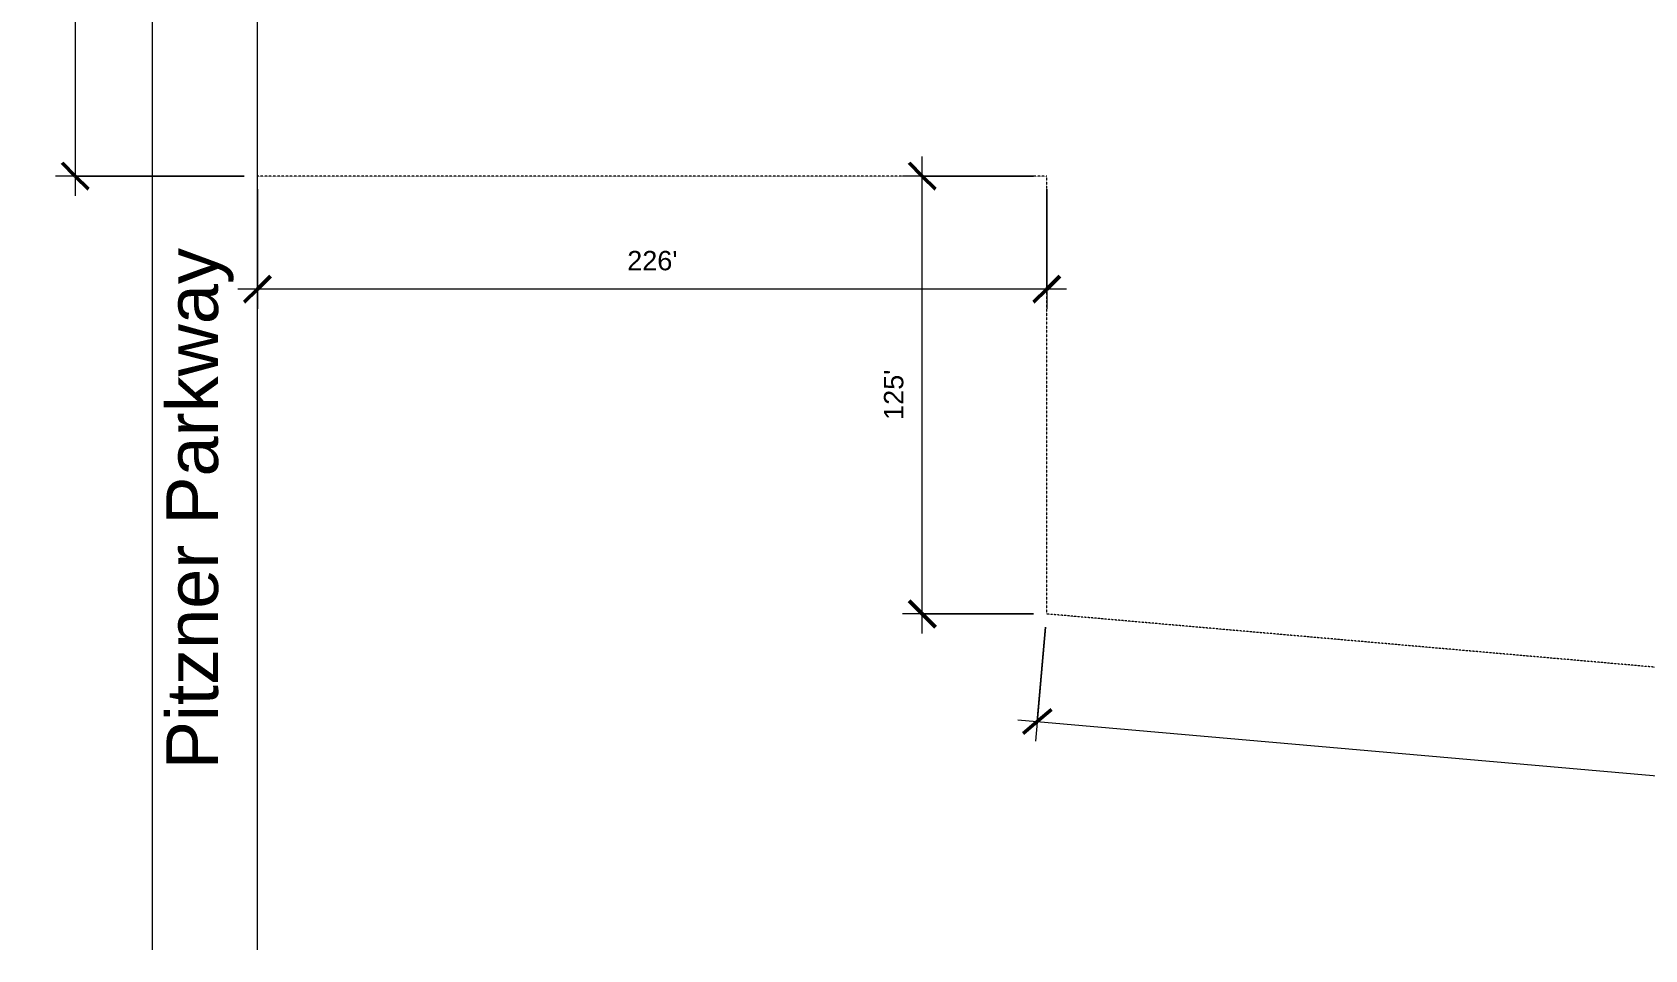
# Model space of a CAD drawing. Header units: inches. Extents: x -7427 to 42674, y -36022 to 16764.
# Drawn here: x 8296 to 13825, y -36022 to -32876 of the extents above; entities that cross this region are included whole.
import ezdxf

# ---------------------------------------------------------------- set-up
doc = ezdxf.new("R2010")
doc.units = ezdxf.units.IN
doc.header["$MEASUREMENT"] = 0
doc.linetypes.add('Hidden 1_8_', pattern=[0.1875, 0.125, -0.0625])
for name, color, linetype, lineweight in [('A-ANNO-DIMS', 211, 'Continuous', 9), ('A-ANNO-DIMS-720', 211, 'Continuous', 9), ('A-DETL-HDLN', 90, 'Hidden 1_8_', 9), ('A-DETL-MEDM', 33, 'Continuous', 9), ('G-ANNO-TEXT', 231, 'Continuous', 9)]:
    doc.layers.add(name, color=color, linetype=linetype, lineweight=lineweight)
doc.styles.add('Arial_2', font='arial.ttf', dxfattribs={"height": 66.388473})
doc.styles.add('Arial_3', font='arial.ttf', dxfattribs={"height": 177.035928})
doc.dimstyles.new('Linear_-_3_32__Arial', dxfattribs={"dimscale": 12, "dimtxt": 67.5, "dimasz": 7.5, "dimexe": 5.625, "dimexo": 3.75, "dimgap": 3.75, "dimtad": 1, "dimdec": 0, "dimrnd": 12, "dimzin": 1, "dimdsep": 46, "dimlunit": 4, "dimtxsty": 'Arial_2', "dimblk1": 'OBLIQUE', "dimblk2": 'OBLIQUE', "dimsah": 1, "dimcen": 0.09, "dimdle": 5.625, "dimazin": 0, "dimtfac": 1, "dimtdec": 4, "dimtix": 1, "dimtmove": 0, "dimatfit": 3, "dimfxl": 0, "dimtvp": 1, "dimfrac": 2, "dimtolj": 1, "dimtzin": 0, "dimarcsym": 0})

# ---------------------------------------------------------------- blocks, each defined once
blk = doc.blocks.new('DIMBLOCK17-Level 1')
at = {"layer": 'A-ANNO-DIMS-720'}
for p, q in [((11770.5, -34915.6), (11736.2, -35306.8)), ((11742.1, -35239.5), (11770.5, -34915.6)), ((11674.9, -35233.7), (17081.1, -35706.6)), ((17042.2, -35376.8), (17008, -35768)), ((17013.8, -35700.8), (17042.2, -35376.8))]:
    blk.add_line(p, q, dxfattribs=at)
at = {"layer": 'A-ANNO-DIMS-720', "lineweight": 50}
for p, q in [((11742.1, -35239.5), (11790.9, -35198.6)), ((11742.1, -35239.5), (11693.4, -35280.5)), ((17013.8, -35700.8), (16965.1, -35741.7)), ((17013.8, -35700.8), (17062.6, -35659.9))]:
    blk.add_line(p, q, dxfattribs=at)
at = {"layer": 'A-ANNO-DIMS-720', "color": 0, "insert": (14304.6, -35332.1), "char_height": 66.39, "width": 204.369, "attachment_point": 1, "rotation": 355, "line_spacing_factor": 0.938532, "style": 'Arial_2', "bg_fill": 3, "box_fill_scale": 1.25, "bg_fill_color": 0, "bg_fill_transparency": 0}
blk.add_mtext("441'", dxfattribs=at)
blk = doc.blocks.new('_Oblique')
at = {"color": 0, "linetype": 'ByBlock', "lineweight": -2}
blk.add_line((-0.5, -0.5), (0.5, 0.5), dxfattribs=at)
blk = doc.blocks.new('DIMBLOCK18-Level 1')
at = {"layer": 'A-ANNO-DIMS-720', "lineweight": 50}
for p, q in [((11347.6, -33369.7), (11302.6, -33324.7)), ((11347.6, -33369.7), (11392.6, -33414.7)), ((11347.6, -34870.7), (11302.6, -34825.7)), ((11347.6, -34870.7), (11392.6, -34915.7))]:
    blk.add_line(p, q, dxfattribs=at)
at = {"layer": 'A-ANNO-DIMS-720'}
for p, q in [((11347.6, -34938.2), (11347.6, -33302.2)), ((11729.4, -33369.7), (11280.1, -33369.7)), ((11347.6, -33369.7), (11729.4, -33369.7)), ((11729.4, -34870.7), (11280.1, -34870.7)), ((11347.6, -34870.7), (11729.4, -34870.7))]:
    blk.add_line(p, q, dxfattribs=at)
at = {"layer": 'A-ANNO-DIMS-720', "color": 0, "insert": (11216.4, -34205.4), "char_height": 66.39, "width": 204.369, "attachment_point": 1, "rotation": 90, "line_spacing_factor": 0.938532, "style": 'Arial_2', "bg_fill": 3, "box_fill_scale": 1.25, "bg_fill_color": 0, "bg_fill_transparency": 0}
blk.add_mtext("125'", dxfattribs=at)
blk = doc.blocks.new('DIMBLOCK61-Level 1')
at = {"layer": 'A-ANNO-DIMS-720'}
for p, q in [((9068.4, -33414.7), (9068.4, -33824.7)), ((9068.4, -33757.2), (9068.4, -33414.7)), ((11774.4, -33414.7), (11774.4, -33824.7)), ((11774.4, -33757.2), (11774.4, -33414.7)), ((11841.9, -33757.2), (9000.9, -33757.2))]:
    blk.add_line(p, q, dxfattribs=at)
at = {"layer": 'A-ANNO-DIMS-720', "lineweight": 50}
for p, q in [((9068.4, -33757.2), (9113.4, -33712.2)), ((11774.4, -33757.2), (11819.4, -33712.2)), ((9068.4, -33757.2), (9023.4, -33802.2)), ((11774.4, -33757.2), (11729.4, -33802.2))]:
    blk.add_line(p, q, dxfattribs=at)
at = {"layer": 'A-ANNO-DIMS-720', "color": 0, "insert": (10336.2, -33626.1), "char_height": 66.39, "width": 204.369, "attachment_point": 1, "line_spacing_factor": 0.938532, "style": 'Arial_2', "bg_fill": 3, "box_fill_scale": 1.25, "bg_fill_color": 0, "bg_fill_transparency": 0}
blk.add_mtext("226'", dxfattribs=at)
blk = doc.blocks.new('DIMBLOCK63-Level 1')
at = {"layer": 'A-ANNO-DIMS-720'}
for p, q in [((8444, -29002.6), (8444, -33437.2)), ((9023.4, -29070.1), (8376.5, -29070.1)), ((8444, -29070.1), (9023.4, -29070.1)), ((9023.4, -33369.7), (8376.5, -33369.7)), ((8444, -33369.7), (9023.4, -33369.7))]:
    blk.add_line(p, q, dxfattribs=at)
at = {"layer": 'A-ANNO-DIMS-720', "lineweight": 50}
for p, q in [((8444, -29070.1), (8399, -29025.1)), ((8444, -29070.1), (8489, -29115.1)), ((8444, -33369.7), (8399, -33324.7)), ((8444, -33369.7), (8489, -33414.7))]:
    blk.add_line(p, q, dxfattribs=at)
at = {"layer": 'A-ANNO-DIMS-720', "color": 0, "insert": (8312.9, -31305), "char_height": 66.39, "width": 204.369, "attachment_point": 1, "rotation": 90, "line_spacing_factor": 0.938532, "style": 'Arial_2', "bg_fill": 3, "box_fill_scale": 1.25, "bg_fill_color": 0, "bg_fill_transparency": 0}
blk.add_mtext("358'", dxfattribs=at)

msp = doc.modelspace()

# ---------------------------------------------------------------- linework, layer by layer
at = {"layer": 'A-DETL-HDLN'}
for p, q in [((11774.4, -33369.7), (9068.4, -33369.7)), ((11774.4, -34870.7), (11774.4, -33369.7)), ((17046.1, -35332), (11774.4, -34870.7))]:
    msp.add_line(p, q, dxfattribs=at)
at = {"layer": 'A-DETL-MEDM'}
for p, q in [((8708.4, -36021.8), (8708.4, -28311.6)), ((9068.4, -36021.8), (9068.4, -28311.6))]:
    msp.add_line(p, q, dxfattribs=at)

# ---------------------------------------------------------------- next in the draw order: texts
at = {"layer": 'G-ANNO-TEXT', "color": 7, "insert": (8756.3, -35402.7), "char_height": 177.036, "width": 2112.48, "attachment_point": 1, "rotation": 90, "line_spacing_factor": 0.938532, "style": 'Arial_3', "bg_fill": 3, "box_fill_scale": 1.25, "bg_fill_color": 0, "bg_fill_transparency": 0}
msp.add_mtext('Pitzner Parkway\\P', dxfattribs=at)

# ---------------------------------------------------------------- next in the draw order: dimensions: what is measured, and where the dimension line sits
at = {"layer": 'A-ANNO-DIMS'}
dim = msp.add_linear_dim(base=(17013.8, -35700.8), p1=(11774.4, -34870.7), p2=(17046.1, -35332), angle=355, dimstyle='Linear_-_3_32__Arial', override={"dimpost": '<>', "dimfxl": 5291.862486}, dxfattribs=at)
dim.commit()
dim.dimension.update_dxf_attribs({"geometry": 'DIMBLOCK17-Level 1', "text_midpoint": (14384.9, -35391.6)})

# ---------------------------------------------------------------- next in the draw order: dimensions: what is measured, and where the dimension line sits
dim = msp.add_linear_dim(base=(11347.6, -33369.7), p1=(11774.4, -34870.7), p2=(11774.4, -33369.7), angle=90, dimstyle='Linear_-_3_32__Arial', override={"dimpost": '<>', "dimfxl": 1501.049864}, dxfattribs=at)
dim.commit()
dim.dimension.update_dxf_attribs({"geometry": 'DIMBLOCK18-Level 1', "text_midpoint": (11268.7, -34120.2)})

# ---------------------------------------------------------------- next in the draw order: dimensions: what is measured, and where the dimension line sits
dim = msp.add_linear_dim(base=(9068.4, -33757.2), p1=(11774.4, -33369.7), p2=(9068.4, -33369.7), dimstyle='Linear_-_3_32__Arial', override={"dimpost": '<>', "dimfxl": 2706}, dxfattribs=at)
dim.commit()
dim.dimension.update_dxf_attribs({"geometry": 'DIMBLOCK61-Level 1', "text_midpoint": (10421.4, -33678.4)})

# ---------------------------------------------------------------- next in the draw order: dimensions: what is measured, and where the dimension line sits
dim = msp.add_linear_dim(base=(8444, -33369.7), p1=(9068.4, -29070.1), p2=(9068.4, -33369.7), angle=90, dimstyle='Linear_-_3_32__Arial', override={"dimpost": '<>', "dimfxl": 4299.634203}, dxfattribs=at)
dim.commit()
dim.dimension.update_dxf_attribs({"geometry": 'DIMBLOCK63-Level 1', "text_midpoint": (8365.1, -31219.9)})

doc.saveas('drawing.dxf')
